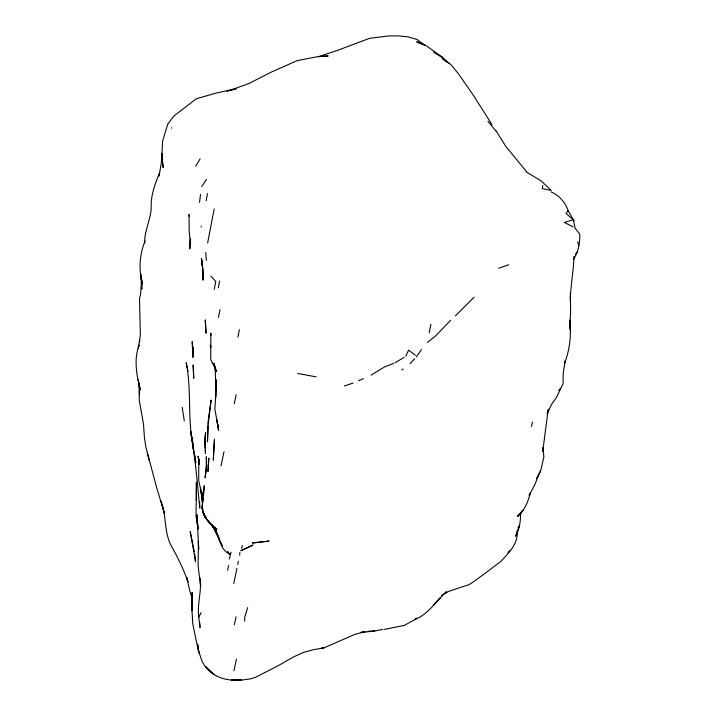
<?xml version="1.0" encoding="UTF-8"?>
<svg xmlns="http://www.w3.org/2000/svg" width="716" height="716" viewBox="0 0 716 716"><rect width="100%" height="100%" fill="white"/><g stroke="black" fill="none" stroke-linecap="round" stroke-linejoin="round"><path stroke-width="1.07" d="M139.513 390.82L139.486 394.865L138.636 382.639M192.004 610.802L192.112 592.606L192.004 610.802L192.801 624.119L198.064 649.466L202.073 661.396L205.537 667.142L213.753 674.374L205.823 666.686C213.69 678.061 228.315 681.292 241.373 679.949L231.751 680.021L241.265 680.137L251.056 678.768L255.898 677.13L278.685 665.441L293.426 656.975L303.906 652.258L313.948 649.609L323.704 647.989L354.984 634.358L365.026 631.673L360.685 632.335M196.363 500.323L196.39 482.11L196.05 516.46L198.001 528.999M244.648 621.309L244.729 617.237L247.682 607.598M139.414 391.142L139.155 399.859L143.486 423.997L144.471 438.165L146.037 447.786L156.58 487.336L164.367 513.184L160.939 501.066C166.694 515.574 163.83 532.131 171.366 546.093C177.854 557.469 183.591 569.345 187.869 581.714M203.496 495.696L204.203 485.717L202.01 508.566L205.044 517.265L216.366 530.914L211.936 525.097L216.098 531.317L212.527 525.634M162.156 157.448L162.031 153.376L162.29 161.53M144.668 243.055C144.247 230.937 150.709 219.973 151.192 207.909C150.629 195.889 154.924 184.093 159.462 173.111L159.077 176.073L161.261 163.346L162.031 153.376M239.708 555.294L239.842 552.501M190.304 239.234L189.749 248.989L190.581 239.037M205.143 439.57L205.161 448.091M205.331 436.474L205.582 432.33L204.669 440.25L205.483 453.577L205.286 450.283M205.501 435.355L205.08 444.01L205.232 443.249M141.41 281.961L140.64 293.873L139.504 298.715L140.354 335.321L138.304 348.074L139.065 345.184C133.632 359.486 136.658 375.587 140.345 389.978L138.779 382.577M202.422 502.605L201.93 492.348L202.207 494.371M207.989 425.734L207.488 441.835L208.213 420.713L211.122 400.029L208.24 423.756M215.883 393.89L215.48 398.776L216.277 379.811L215.964 392.914L215.113 366.422M162.156 153.403L161.888 156.392L163.176 167.472L161.888 156.392L162.532 141.338L167.741 124.145L173.899 116.037L196.291 98.772L216.402 93.017L236.289 88.712L230.131 90.574M570.276 300.12C570.634 285.424 573.597 270.836 573.972 256.319M517.194 530.654C518.563 543.578 508.727 552.985 500.6 561.612C490.227 569.426 480.087 577.257 469.32 584.551L448.968 591.273L441.709 595.497M215.865 393.961L214.836 408.89L218.21 427.774L216.984 420.444M199.558 202.359L200.507 194.448M202.189 505.648L202.914 500.117M547.973 411.082L542.728 451.545L542.63 447.473M446.453 61.862L442.381 58.578L442.551 57.361L433.923 52.152L442.452 57.45L426.369 45.815M139.504 342.239L139.799 340.27M542.826 185.328L542.236 188.568L551.275 190.501L541.207 180.978L526.153 171.804M218.335 287.895L219.615 281.021M206.154 200.722L207.488 193.606M214.174 208.938L207.649 242.885M237.909 337.191L239.341 329.62M429.26 332.761L430.88 324.339M214.236 289.309L215.74 281.504L210.889 276.036M227.607 570.321L228.574 565.452M171.58 128.2L171.679 127.716M218.425 317.483L220.027 309.697M236.146 394.65L234.257 403.806M233.774 583.486L236.915 568.477M224.001 451.742L221.029 465.839M237.766 564.45L238.419 561.353M236.45 659.123L233.944 670.767M234.311 624.737L236.083 616.78M531.433 426.414L532.391 422.171M229.317 559.026L231.08 552.305M548.268 409.122L547.176 413.964L551.356 404.674L556.565 397.317L563.053 383.713L563.188 373.618L565.175 360.855L564.369 363.737C569.82 349.99 571.466 334.909 569.721 320.258L569.864 328.384L570.634 310.314L570.294 293.121M241.587 548.492L242.294 545.52M540.965 469.786L543.856 456.826L543.05 447.822M573.453 259.255C578.546 251.88 579.942 242.975 579.79 234.195L575.136 228.207L573.31 219.749L566.096 213.493L568.065 210.602C565.515 202.413 559.053 195.387 551.141 191.888M540.419 471.325L536.723 478.691L540.75 470.314M538.056 475.916L535.398 483.488L529.151 495.409L530.493 492.635C528.068 501.442 524.774 510.374 517.516 516.388L522.823 510.338L520.469 513.936C520.622 521.731 519.485 529.07 515.547 536.239L519.556 525.392M144.99 241.086C139.539 254.601 138.457 270.048 142.556 284.136L140.551 273.584L141.347 279.849M405.856 356.022L408.612 350.124L415.432 355.252M199.71 622.464L200.015 627.592L198.771 617.219L201.115 612.628M195.692 166.148L200.104 158.925M201.715 186.581L206.494 179.43M577.32 251.835L575.288 254.556M416.444 356.729L421.429 349.623M517.91 527.799L519.449 525.696M558.677 390.596L560.494 388.269M416.238 618.015L414.958 619.555C428.383 613.961 436.348 601.109 446.498 591.389M474.09 297.176L455.412 315.854M410.107 363.576L414.725 358.761M450.632 320.267L435.391 336.189L427.38 342.346M507.904 552.43L510.257 550.371M240.97 550.711L253.079 545.01L241.024 550.676M401.801 370.029L403.242 369.017M395.035 362.797L404.173 357.338M371.148 375.095L384.734 366.834L393.666 363.361M404.2 625.453L414.832 619.653M358.51 380.688L363.424 378.666M227.053 91.397L248.873 83.53L271.767 71.868L297.077 60.681L317.609 56.654M498.64 268.205L508.763 264.759M344.324 385.978L353.042 383.105M573.31 219.749L564.36 222.47L572.997 226.802M384.394 629.382L404.021 625.489M382.89 629.4L374.54 631.02L368.131 631.288M374.692 630.948L361.661 632.488M318.522 56.555L328.17 55.964L318.351 56.725L338.704 49.932L369.554 38.315L389.03 35.907L398.57 35.916L407.932 36.856L417.016 39.452L425.322 45.708M321.591 647.908L323.704 647.989M297.758 373.457L316.186 376.885M425.555 45.242L416.676 41.761L423.398 44.831M442.381 58.578L450.803 64.449L458.535 73.936M442.551 57.361L449.218 63.76M213.323 527.012L208.687 522.241L216.939 529.178C209.251 524.121 202.315 516.263 202.154 506.624L203.022 509.819M526.179 171.178L505.988 146.664L495.749 130.294M227.482 551.32L230.364 554.497C220.859 550.488 219.901 539.909 215.955 531.72L219.472 539.524L212.312 525.786M210.674 523.951L207.595 519.861M487.963 121.353L495.696 130.831M211.945 525.105L216.366 530.914M210.531 523.369L214.818 529.321L211.274 524.282M492.026 124.656L473.509 95.505L458.992 74.562M206.512 518.053L202.7 511.743L205.044 517.265L204.176 514.07M568.065 210.602L574.053 220.931M215.274 367.469L215.919 371.64L213.753 363.11L216.053 370.315L210.701 359.468L210.88 333.182L210.943 335.222M219.919 540.455L222.452 545.771M216.286 531.63L219.517 539.479M211.014 347.153L210.28 345.202L210.755 346.821M577.588 241.856L578.77 245.239M214.218 365.223L215.758 370.226M192.112 597.797L189.865 591.139L186.733 577.356L187.914 581.634M188.057 371.47L186.16 362.663C191.441 388.448 187.861 414.967 192.121 440.788C195.674 463.136 197.607 485.564 199.755 508.1L199.639 501.997M138.036 379.704L138.555 381.521M147.281 453.094L149.393 461.041M215.086 368.436L215.919 371.64M202.986 499.938L198.708 480.57L198.788 459.323L199.343 464.496L198.099 456.146L199.361 462.348M191.825 437.646L192.228 439.687M192.631 441.736L193.034 443.777M189.409 216.527L189.015 214.424L189.149 230.65L190.492 244.075L190.483 239.019M202.485 497.522L203.031 500.43L202.485 496.394M182.258 407.431L184.272 420.99M138.752 382.577L139.343 385.727M191.441 435.579L190.716 431.381L193.213 448.637L192.085 436.724M216.805 419.397L218.586 430.405L217.7 424.633M194.322 551.535L190.188 531.478L195.584 561.908L194.662 553.629M201.089 491.167L201.59 494.3M198.86 652.401L197.616 644.311L198.905 652.903M193.383 448.118L195.817 462.769L194.725 455.465M201.447 258.413L202.547 267.202L201.447 258.413L202.485 266.719M200.525 488.017L202.306 502.31M198.01 528.802L196.9 514.607L197.813 527.952M202.547 267.158L203.04 279.992L202.547 267.158L203.237 274.962M198.771 617.219C196.909 604.089 201.984 591.174 200.05 578M191.378 594.477L192.058 602.711M140.837 275.696L141.875 289.058L141.58 282.927M201.259 226.077L201.33 227.008M200.337 582.108L200.623 586.207L198.108 565.846L198.413 541.233L198.681 549.387L197.356 521.928L197.383 522.546M205.787 252.426L206.315 260.4M569.721 320.258L570.384 330.908M192.953 351.869L192.917 357.445L192.174 341.595L193.517 355.02L192.765 346.768L192.953 351.869M213.914 447.169L213.314 460.209L214.487 439.176L213.914 447.169M206.584 461.892L206.315 469.938L205.062 477.787L206.727 464.961L206.315 469.938L206.306 456.781L206.584 461.892M208.839 458.303L207.998 471.289L208.839 458.303M439.892 598.182L433.538 605.02L439.892 598.182M523.002 510.329L517.516 516.388L523.002 510.329M268.956 541.081L252.453 542.979L268.956 541.081M205.653 325.046L205.224 319.9L206.011 333.217L205.653 325.046M193.472 370.19L193.105 365.062L193.714 378.343L193.472 370.19"/></g></svg>
